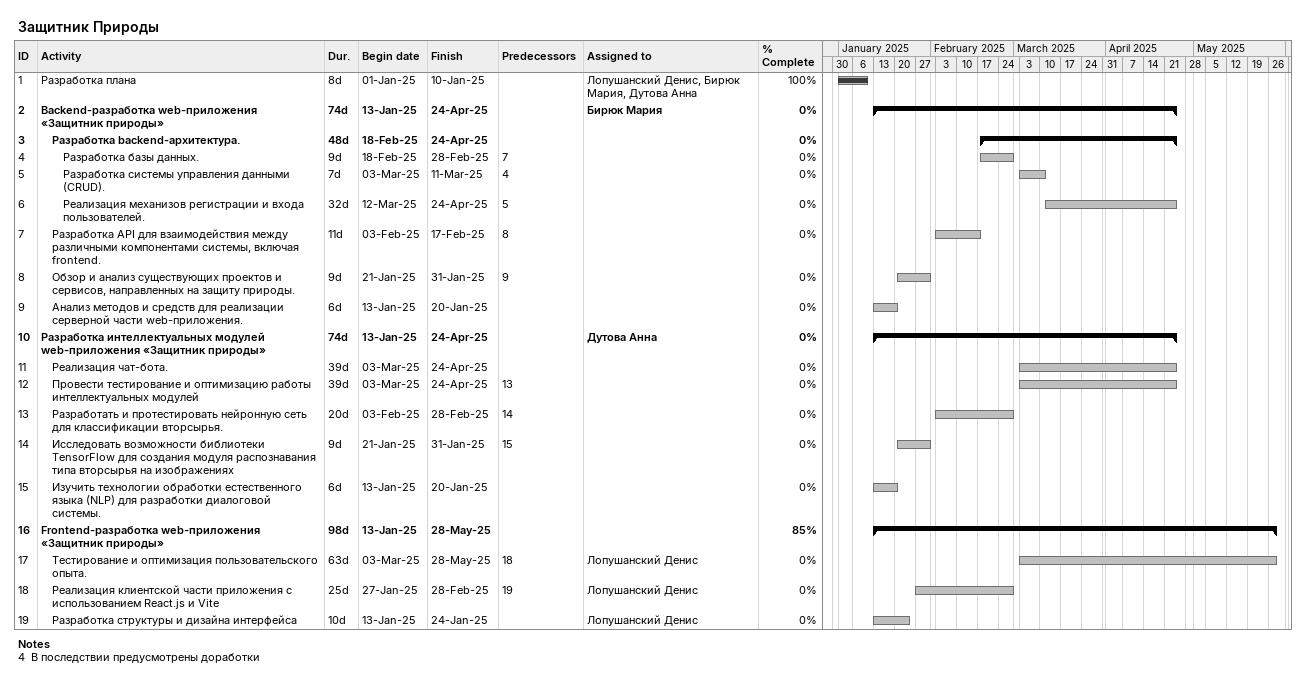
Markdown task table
Защитник Природы

| ID | Level | Task | Duration | Start | Finish | Predecessors | Resources | % complete |
|---|---|---|---|---|---|---|---|---|
| 1 | 1 | Разработка плана | 8d | 2025-01-01 | 2025-01-10 |  | Лопушанский Денис, Бирюк Мария, Дутова Анна | 100 |
| 2 | 1 | **Backend-разработка web-приложения «Защитник природы»** | 74d | 2025-01-13 | 2025-04-24 |  | Бирюк Мария | 0 |
| 3 | 2 | **Разработка backend-архитектура.** | 48d | 2025-02-18 | 2025-04-24 |  |  | 0 |
| 4 | 3 | Разработка базы данных. | 9d | 2025-02-18 | 2025-02-28 | 7 |  | 0 |
| 5 | 3 | Разработка системы управления данными (CRUD). | 7d | 2025-03-03 | 2025-03-11 | 4 |  | 0 |
| 6 | 3 | Реализация механизов регистрации и входа пользователей. | 32d | 2025-03-12 | 2025-04-24 | 5 |  | 0 |
| 7 | 2 | Разработка API для взаимодействия между различными компонентами системы, включая frontend. | 11d | 2025-02-03 | 2025-02-17 | 8 |  | 0 |
| 8 | 2 | Обзор и анализ существующих проектов и сервисов, направленных на защиту природы. | 9d | 2025-01-21 | 2025-01-31 | 9 |  | 0 |
| 9 | 2 | Анализ методов и средств для реализации серверной части web-приложения. | 6d | 2025-01-13 | 2025-01-20 |  |  | 0 |
| 10 | 1 | **Разработка интеллектуальных модулей web-приложения «Защитник природы»** | 74d | 2025-01-13 | 2025-04-24 |  | Дутова Анна | 0 |
| 11 | 2 | Реализация чат-бота. | 39d | 2025-03-03 | 2025-04-24 |  |  | 0 |
| 12 | 2 | Провести тестирование и оптимизацию работы интеллектуальных модулей | 39d | 2025-03-03 | 2025-04-24 | 13 |  | 0 |
| 13 | 2 | Разработать и протестировать нейронную сеть для классификации вторсырья. | 20d | 2025-02-03 | 2025-02-28 | 14 |  | 0 |
| 14 | 2 | Исследовать возможности библиотеки TensorFlow для создания модуля распознавания типа вторсырья на изображениях | 9d | 2025-01-21 | 2025-01-31 | 15 |  | 0 |
| 15 | 2 | Изучить технологии обработки естественного языка (NLP) для разработки диалоговой системы. | 6d | 2025-01-13 | 2025-01-20 |  |  | 0 |
| 16 | 1 | **Frontend-разработка web-приложения «Защитник природы»** | 98d | 2025-01-13 | 2025-05-28 |  |  | 85 |
| 17 | 2 | Тестирование и оптимизация пользовательского опыта. | 63d | 2025-03-03 | 2025-05-28 | 18 | Лопушанский Денис | 0 |
| 18 | 2 | Реализация клиентской части приложения с использованием React.js и Vite | 25d | 2025-01-27 | 2025-02-28 | 19 | Лопушанский Денис | 0 |
| 19 | 2 | Разработка структуры и дизайна интерфейса | 10d | 2025-01-13 | 2025-01-24 |  | Лопушанский Денис | 0 |

Notes
- 4: В последствии предусмотрены доработки
